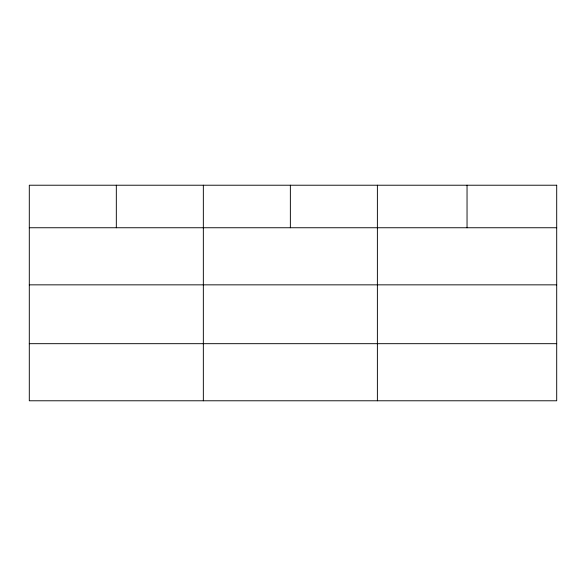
<?xml version="1.0" encoding="UTF-8"?>
<svg xmlns="http://www.w3.org/2000/svg" width="586" height="586" viewBox="0 0 586 586"><rect width="100%" height="100%" fill="white"/><g stroke="black" fill="none" stroke-linecap="round" stroke-linejoin="round"><path stroke-width="0.88" d="M29.3 227.749L556.7 227.749M29.3 284.847L556.7 284.847M29.3 343.682L556.7 343.682M467.042 185.22L467.042 227.749M377.384 185.22L377.384 400.78M290.363 185.22L290.363 227.749M203.342 185.22L203.342 400.78M116.321 185.22L116.321 227.749M556.7 185.22L29.3 185.22L29.3 400.78L556.7 400.78L556.7 185.22"/></g></svg>
